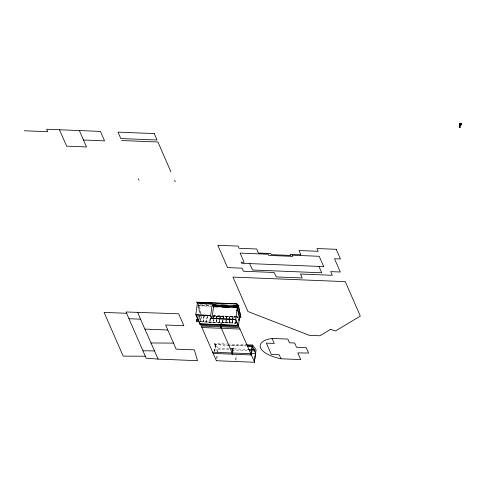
<?xml version="1.0" encoding="UTF-8"?>
<svg xmlns="http://www.w3.org/2000/svg" width="486" height="486" viewBox="0 0 486 486"><rect width="100%" height="100%" fill="white"/><g stroke="black" fill="none" stroke-linecap="round" stroke-linejoin="round"><path stroke-width="0.36" stroke-dasharray="2.43 1.82" d="M232.824 349.428L232.265 349.428L232.715 349.343M232.666 353.893L233.128 350.606L232.782 351.123M232.46 320.219L232.32 322.947M236.178 316.963L220.322 316.319L219.453 322.619L219.812 318.348M232.533 353.225L232.855 350.485L232.879 351.007M217.564 351.998L218.038 348.225L214.484 343.517L227.175 344.027M233.055 350.868L232.891 350.558L233.037 351.007M197.984 304.248L198.817 306.162L199.284 306.18L198.659 304.503M198.695 317.2L198.883 315.821L199.321 316.811L199.126 318.196M198.974 318.603L199.351 315.839L199.789 316.829L199.315 320.286M200.232 321.112L200.931 316.028M200.518 321.659L235.576 323.075L200.487 321.853L201.398 315.657M201.374 316.24L200.487 321.853M203.907 316.337L203.397 321.775M204.102 315.766L203.263 321.872L200.56 321.762M203.367 321.969L204.235 315.669M207.127 316.471L206.617 321.908M207.224 316.574L206.483 321.999L203.385 321.872M206.586 322.103L207.358 316.477M210.159 317.959L209.837 322.036M210.256 318.057L209.703 322.127L206.599 322.005M209.8 322.23L210.359 318.16M210.377 318.063L209.818 322.133L212.917 322.261L213.293 319.545M213.378 318.087L213.05 322.169M213.469 317.407L213.652 316.052L235.084 317.109M213.384 318.865L213.755 316.155M213.02 322.364L213.889 316.058L217.072 316.386M216.41 319.575L216.234 322.491L216.641 319.581M216.501 318.895L216.871 316.179M216.507 319.673L216.136 322.388L213.038 322.267M216.598 318.998L216.975 316.283M216.701 319.102L217.108 316.192L220.292 316.514M217.479 351.797L214.338 344.592L214.484 343.517M214.435 351.329L215.632 344.756M214.575 351.263L215.474 344.72M214.788 351.36L215.681 344.817M219.903 317.668L220.091 316.313M219.356 322.522L219.727 319.806M219.818 319.126L220.188 316.41M220.043 318.354L219.453 322.619M220.14 317.68L220.322 316.319M220.583 324.654C219.885 321.72 226.166 324.678 220.772 323.494M216.543 358.522L217.042 354.871M216.896 358.559L217.394 354.902M222.843 319.831L222.703 322.558M222.934 319.156L223.305 316.441M222.94 319.934L222.57 322.649L216.252 322.394M223.038 319.259L223.408 316.544M222.673 322.753L223.542 316.453M226.057 319.964L225.923 322.686M226.154 319.284L226.525 316.568M226.348 318.707L225.79 322.777L222.685 322.655M226.44 318.032L226.622 316.672M225.887 322.88L226.755 316.58M229.277 320.092L229.137 322.819M229.368 319.417L229.744 316.702M229.38 320.195L229.003 322.911L225.905 322.783M229.471 319.515L229.842 316.805M229.106 323.008L229.514 320.104M229.568 319.618L229.975 316.708M232.551 319.545L232.922 316.829M232.569 320.323L232.199 323.038L229.125 322.911M232.66 319.642L233.031 316.933M232.308 323.141L232.691 320.231M232.77 319.745L233.159 316.842M231.682 348.529C231.269 353.158 236.901 346.822 231.701 348.511M235.528 321.708L235.54 323.269L235.746 321.817M235.625 321.811L235.443 323.166L232.314 323.044M232.885 349.987C232.235 348.608 233.086 350.746 232.885 349.732L232.545 349.616M232.818 352.484L232.855 348.881M235.576 360.035L236.172 355.655M235.929 360.065L236.524 355.685M232.569 349.428L232.721 349.811M233.031 351.026L232.916 350.576L232.758 350.983M232.855 348.687L233.001 351.014M233.79 348.632L231.737 348.498M206.258 304.351L211.538 304.564M200.208 304.345L211.519 304.801M197.826 305.129L210.645 305.645M197.784 305.311L210.608 305.828M211.082 306.283L199.333 305.809L201.295 314.096M198.391 309.248L198.859 309.266M200.876 313.883L200.402 313.859L198.817 306.162M213.469 315.608L238.347 316.611M213.147 315.791L238.14 316.799M213.093 315.973L234.896 316.854M235.649 316.884L237.903 316.975M237.065 317L238.383 317.048M213.05 316.161L235.024 317.012M235.613 317.072L238.62 317.194M237.125 317.194L238.614 317.255M199.321 316.811L199.789 316.829M227.922 344.058L245.09 344.75M214.338 344.592L245.691 345.862M214.375 344.671L227.491 345.2M228.238 345.23L246.262 345.959M218.038 348.225L229.234 348.675M229.981 348.705L247.896 349.428M217.922 349.379L231.36 349.92M232.108 349.95L248.528 350.619M232.879 349.805L232.703 349.732M198.507 304.388L199.284 306.18M198.002 305.864L199.953 313.986M197.96 306.052L199.916 314.169M232.879 349.744L232.916 350.072"/><path stroke-width="0.73" d="M197.608 303.641L196.958 302.183L236.633 303.786L238.687 305.664L212.273 304.831M238.669 305.901L236.633 303.786M459.871 124.149L460.187 124.44L460.212 124.13M459.89 124.428L460.23 124.1L459.884 124.422C460.57 121.451 458.602 128.96 459.938 127.016M221.094 325.584L221.051 327.042L220.96 326.671L221.057 327.035L220.595 326.865L220.905 325.675M459.543 127.186L459.853 127.229L459.993 123.881M459.914 127.01L459.774 127.186M460.12 124.307L460.71 123.796M198.318 319.964C197.419 319.478 194.309 320.231 198.167 320.195L195.815 314.788L197.431 302.978L212.315 303.58L213.609 306.563L211.993 318.373L211.61 318.549L210.317 315.572L196.368 315.007L200.22 323.84L237.903 325.365L235.267 319.308M213.609 306.563L237.35 307.517L235.734 319.332L238.893 326.574L200.268 325.013L198.78 321.592L196.903 321.513L196.326 319.903M198.167 320.195L198.227 319.758M235.734 319.332L211.993 318.373L210.693 315.39L212.315 303.58L210.462 303.701M220.541 327.108C219.915 326.72 221.78 327.285 221.045 326.853M220.869 325.577L220.595 326.865L220.917 326.902M236.968 307.699L237.047 307.14L239.1 316.641M232.101 353.687L232.964 354.021L232.247 353.948M238.826 319.891L239.015 318.537M238.893 320.675L239.173 318.64M251.031 354.264L252.125 346.269M251.001 354.932L252.428 346.239M255.751 353.601L252.41 346.129L252.556 345.054L245.837 344.781M255.46 353.529L254.263 362.252L216.373 360.721L201.253 326.027L239.319 327.564L254.567 362.222M459.398 124.866L459.562 123.675L461.7 123.809L461.524 124.969L459.41 124.884M460.066 127.314L459.197 126.986L460.066 127.302M459.489 127.083L459.95 123.79M459.72 127.089L460.187 123.809M460.558 125.036L460.588 124.562L460.716 125.03M460.698 123.991L459.908 124.27M460.801 124.999L459.956 124.124M460.807 124.872L460.157 124.027M460.442 124.835C460.558 124.355 460.722 125.072 460.291 124.89M460.072 124.222L460.163 124.234M239.367 317.224L240.874 317.285L238.553 306.769L212.911 305.737M240.874 317.285L238.553 306.769M461.639 123.748L459.61 123.693M216.246 360.703L216.598 360.721M460.418 124.659L460.418 124.197M236.931 310.609L236.463 310.59M254.324 362.192L256.11 349.762L252.556 345.054M145.32 356.226L123.158 356.11L104.101 312.383L126.609 313.294M151 342.958L173.532 343.11M142.951 350.795L154.499 350.91L158.072 359.099L197.498 360.691L194.376 349.877L176.157 349.142L165.635 325L183.848 325.735L178.648 313.798L126.032 311.969L146.177 358.194L158.072 359.099M24.3 130.777L47.701 131.718L46.62 129.233L100.438 131.408L104.551 140.849L83.489 139.998M121.652 140.533L157.926 142.003L170.926 171.844M318.931 266.395L241.651 263.272L241.19 262.209L244.136 262.331L240.114 253.097L268.217 254.233L268.728 255.405L292.687 256.371L292.177 255.199L319.223 256.292L323.761 266.699L318.931 266.395L321.72 272.792L252.507 269.997L249.719 263.6M196.939 302.42L236.609 304.023M205.323 303.495L197.899 302.997M212.291 304.594L216.063 304.752M221.343 304.965L227.375 305.208M233.408 305.451L238.687 305.664M212.868 305.925L238.511 306.958M217.679 306.921L213.233 306.739L212.607 305.062M222.132 307.097L229.55 307.401M234.003 307.577L237.435 307.717L239.653 316.86L238.456 325.584L199.837 324.022M195.815 314.788L210.693 315.39M211.61 318.549L235.819 319.527M128.972 318.719L140.515 319.187L154.499 350.91M201.897 327.515L239.969 329.052M144.889 329.101L167.828 330.03M272.117 338.444L287.84 339.082L289.462 342.806L294.68 343.019L296.539 347.277L306.229 347.672L308.58 353.067L297.79 352.848L300.725 359.573L280.975 358.777A26.584 10.558 7.8 0 1 260.593 347.97A26.584 10.558 7.8 0 1 272.117 338.444L274.286 343.426L266.377 343.104L271.316 354.446L279.225 354.762L280.975 358.777M247.186 345.917L252.41 346.129M247.01 345.989L252.447 346.208M248.644 349.458L254.615 349.701M249.275 350.649L255.247 350.886M250.272 353.316L255.533 353.583M212.661 352.204L250.727 353.741M213.178 353.395L251.25 354.932M196.958 302.183L197.626 303.41M174.608 180.288L175.258 181.776M220.747 326.811L232.679 354.185M138.34 178.824L138.99 180.312M196.295 320.122L196.903 321.513M79.376 130.558L86.52 146.954L66.631 146.152L59.486 129.756M137.611 312.146L140.515 319.187M232.101 353.668L232.217 353.984M330.632 329.338L319.934 335.765L309.333 335.34L247.963 311.532L232.952 277.087L345.291 281.625L360.302 316.07L335.468 330.99L330.632 329.338M154.256 133.583L117.983 132.119L120.789 138.546L157.057 140.011L154.256 133.583M336.221 249.306L316.987 248.534L318.196 251.305L299.03 250.533L300.877 254.773L290.397 254.354L290.871 255.442L271.218 254.652L270.738 253.558L258.455 253.06L256.681 248.99L239.027 248.273L238.085 246.11L217.795 245.29L227.521 267.598L242.052 268.187L243.377 271.237L274.104 272.476L276.346 276.917L302.201 277.962L300.482 274.013L332.284 275.295L330.687 271.631L340.303 272.02L334.514 258.74L340.437 258.977L336.221 249.306"/></g></svg>
